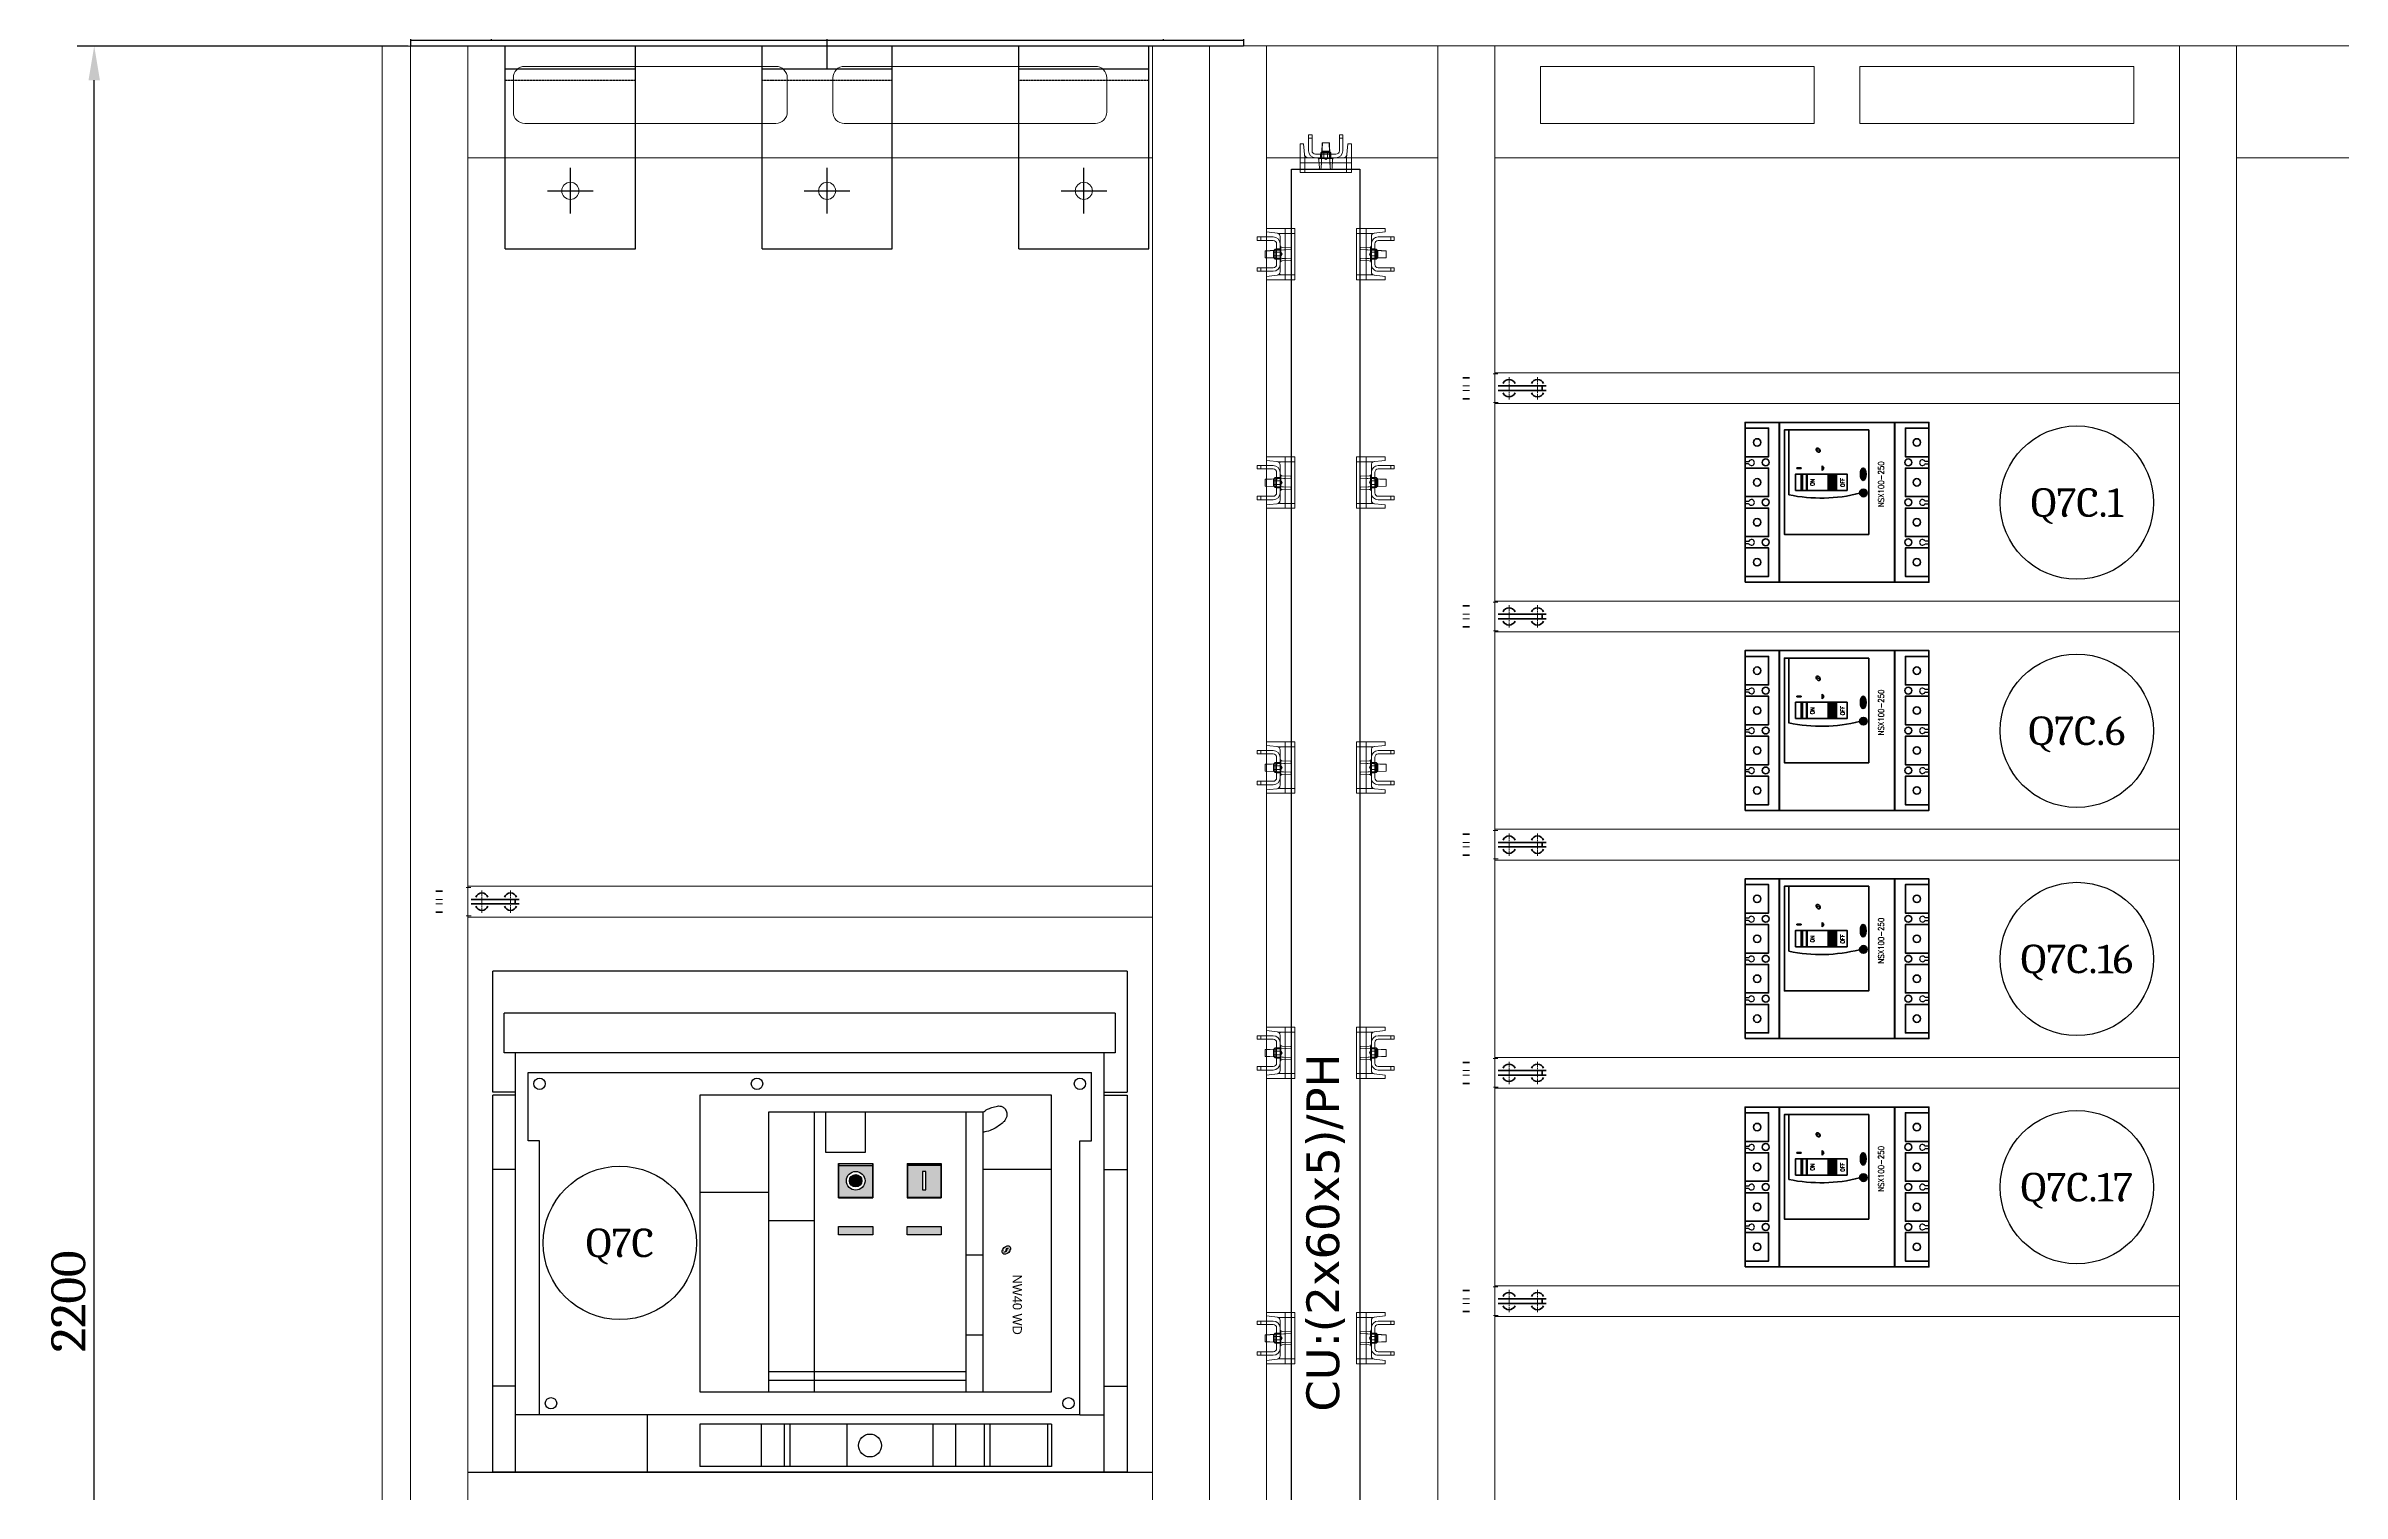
# Model space of a CAD drawing. Header units: millimetres. Extents: x -116965 to 323937, y 291661 to 566926.
# Drawn here: x -37142 to -35130, y 305769 to 307037 of the extents above; entities that cross this region are included whole.
import ezdxf
from ezdxf.enums import TextEntityAlignment as Align

# ---------------------------------------------------------------- set-up
doc = ezdxf.new("R2010")
doc.units = ezdxf.units.MM
doc.header["$PDMODE"] = 35
doc.linetypes.add('CHAIN', pattern=[0.3543, 0.2362, -0.0295, 0.0591, -0.0295])
doc.linetypes.add('HIDDEN', pattern=[0.375, 0.25, -0.125])
doc.layers.get('0').update_dxf_attribs({"lineweight": 18})
for name, color, linetype in [('ALPHA', 255, 'Continuous'), ('BUSDUCT', 6, 'Continuous'), ('C00-00-00', 7, 'Continuous'), ('DETAIL', 7, 'Continuous'), ('DIM', 3, 'Continuous')]:
    doc.layers.add(name, color=color, linetype=linetype)
for name, color, linetype, lineweight in [('Centerline(Schneider)', 7, 'Continuous', 18), ('H', 7, 'Continuous', 100), ('hw_Auxiliary', 2, 'Continuous', 13), ('hw_Text', 7, 'Continuous', 13), ('P', 250, 'Continuous', 100), ('Visible Edges(Schneider)', 7, 'Continuous', 35)]:
    doc.layers.add(name, color=color, linetype=linetype, lineweight=lineweight)
doc.styles.add('HW_Standard', font='complex.shx', dxfattribs={"width": 0.9})
doc.styles.add('hwTech', font='Cambria.ttf')
doc.styles.add('ROMANS', font='')
doc.styles.get("Standard").update_dxf_attribs({"font": 'arial.ttf'})
doc.styles.get('ROMANS').set_extended_font_data('.VnArial')
doc.dimstyles.new('hwTech-1.0', dxfattribs={"dimscale": 12, "dimtxt": 2.5, "dimasz": 2.5, "dimexe": 1.25, "dimexo": 0.625, "dimtad": 1, "dimtxsty": 'hwTech', "dimcen": 2.5, "dimclrd": 3, "dimclre": 3, "dimclrt": 3, "dimadec": 0, "dimazin": 0, "dimtfac": 1, "dimtmove": 0, "dimatfit": 3, "dimfxl": 1, "dimarcsym": 0})

# ---------------------------------------------------------------- blocks, each defined once
blk = doc.blocks.new('*U1608')
for points in [[(0, 2200), (0, 0), (50, 0), (50, 2200)], [(50, 2102), (50, 2200), (200, 2200), (200, 2102)], [(200, 2200), (200, 0), (250, 0), (250, 2200)], [(250, 2102), (250, 2200), (850, 2200), (850, 2102)], [(850, 2200), (850, 0), (900, 0), (900, 2200)], [(1250, 2102), (1250, 2200), (900, 2200), (900, 2102)], [(1300, 2200), (1300, 0), (1250, 0), (1250, 2200)], [(50, 98), (50, 0), (200, 0), (200, 98)], [(250, 98), (250, 0), (850, 0), (850, 98)], [(1250, 98), (1250, 0), (900, 0), (900, 98)]]:
    blk.add_lwpolyline(points, close=True)
at = {"layer": 'hw_Auxiliary'}
for points in [[(290, 2132), (530, 2132), (530, 2182), (290, 2182)], [(810, 2132), (570, 2132), (570, 2182), (810, 2182)], [(290, 68), (530, 68), (530, 18), (290, 18)], [(810, 68), (570, 68), (570, 18), (810, 18)]]:
    blk.add_lwpolyline(points, close=True, dxfattribs=at)
blk = doc.blocks.new('*U149')
for points in [[(0, 2200), (0, 0), (50, 0), (50, 2200)], [(50, 2102), (50, 2200), (650, 2200), (650, 2102)], [(650, 2200), (650, 0), (700, 0), (700, 2200)], [(50, 98), (50, 0), (650, 0), (650, 98)]]:
    blk.add_lwpolyline(points, close=True)
at = {"layer": 'hw_Auxiliary'}
for points in [[(100, 2132), (320, 2132, 0.414214), (330, 2142), (330, 2172, 0.414214), (320, 2182), (100, 2182, 0.414214), (90, 2172), (90, 2142, 0.414214)], [(600, 2132), (380, 2132, -0.414214), (370, 2142), (370, 2172, -0.414214), (380, 2182), (600, 2182, -0.414214), (610, 2172), (610, 2142, -0.414214)], [(100, 68), (320, 68, -0.414214), (330, 58), (330, 28, -0.414214), (320, 18), (100, 18, -0.414214), (90, 28), (90, 58, -0.414214)], [(600, 68), (380, 68, 0.414214), (370, 58), (370, 28, 0.414214), (380, 18), (600, 18, 0.414214), (610, 28), (610, 58, 0.414214)]]:
    blk.add_lwpolyline(points, format="xyb", close=True, dxfattribs=at)
blk = doc.blocks.new('ban le blokset')
for p, q in [((11, 2), (5, 2)), ((5, -2), (11, -2))]:
    blk.add_line(p, q)
at = {"layer": 'Centerline(Schneider)', "linetype": 'CHAIN', "ltscale": 7.55611}
for p, q in [((35.8, 12.5), (31.7, 12.5)), ((36, -12.5), (31.8, -12.5))]:
    blk.add_line(p, q, dxfattribs=at)
at = {"layer": 'Centerline(Schneider)', "linetype": 'CHAIN', "ltscale": 21.168501}
for p, q in [((45.5, 9.8), (45.5, -9.8)), ((70.5, -9.8), (70.5, 9.8))]:
    blk.add_line(p, q, dxfattribs=at)
at = {"layer": 'Visible Edges(Schneider)'}
for p, q in [((11, 9.2), (5, 9.2)), ((36, 2), (78, 2)), ((74.5, -2), (74.5, 2)), ((11, -9.2), (5, -9.2)), ((36, -2), (78, -2))]:
    blk.add_line(p, q, dxfattribs=at)
for centre, start, end in [((45.5, 2), 21.122, 158.878), ((70.5, 2), 21.122, 158.878), ((45.5, -2), 201.122, 338.878), ((70.5, -2), 201.122, 338.878)]:
    blk.add_arc(centre, 5.63, start, end, dxfattribs=at)
blk = doc.blocks.new('*U1771')
h = blk.add_hatch(color=254)
edge = h.paths.add_edge_path()
edge.add_spline(control_points=[(5.56, 1.78), (5.58, 1.82), (5.59, 1.87), (5.62, 1.95), (5.64, 2), (5.65, 2.04)], knot_values=[-0.183546, -0.183546, -0.183546, -0.183546, -0.091771, -0.091771, 0, 0, 0, 0], degree=3, periodic=0)
edge.add_line((5.65, 2.04), (5.27, 2.04))
edge.add_ellipse((6.4, 1.52), major_axis=(1.3, 1.25), ratio=0.66219, start_angle=104.57605, end_angle=114.75831)
edge.add_line((5.1, 1.78), (5.56, 1.78))
edge = h.paths.add_edge_path()
edge.add_spline(control_points=[(5.44, 1.27), (5.46, 1.32), (5.47, 1.36), (5.5, 1.45), (5.52, 1.49), (5.53, 1.53)], knot_values=[-0.183098, -0.183098, -0.183098, -0.183098, -0.091547, -0.091547, 0, 0, 0, 0], degree=3, periodic=0)
edge.add_line((5.53, 1.53), (4.99, 1.53))
edge.add_ellipse((6.4, 1.52), major_axis=(1.3, 1.25), ratio=0.66219, start_angle=124.09616, end_angle=133.95883)
edge.add_line((4.9, 1.27), (5.44, 1.27))
edge = h.paths.add_edge_path()
edge.add_spline(control_points=[(6.75, 1.18), (6.78, 1.32), (6.82, 1.45), (6.89, 1.72), (6.92, 1.85), (6.96, 1.98)], knot_values=[-0.551644, -0.551644, -0.551644, -0.551644, -0.275816, -0.275816, 0, 0, 0, 0], degree=3, periodic=0)
edge.add_spline(control_points=[(6.96, 1.98), (6.96, 1.99), (6.96, 1.99), (6.97, 2.01), (6.97, 2.01), (6.97, 2.01)], knot_values=[-0.018517, -0.018517, -0.018517, -0.018517, -0.010545, -0.010545, 0, 0, 0, 0], degree=3, periodic=0)
edge.add_spline(control_points=[(6.97, 2.01), (6.98, 2.02), (6.98, 2.03), (7, 2.03), (7.01, 2.04), (7.03, 2.04), (7.04, 2.04), (7.05, 2.04)], knot_values=[-0.027221, -0.027221, -0.027221, -0.027221, -0.014514, -0.014514, -0.00734, -0.00734, 0, 0, 0, 0], degree=3, periodic=0)
edge.add_line((7.05, 2.04), (7.44, 2.04))
edge.add_spline(control_points=[(7.44, 2.04), (7.45, 2.1), (7.46, 2.17), (7.49, 2.29), (7.5, 2.36), (7.52, 2.42)], knot_values=[-0.257765, -0.257765, -0.257765, -0.257765, -0.128882, -0.128882, 0, 0, 0, 0], degree=3, periodic=0)
edge.add_line((7.52, 2.42), (6.88, 2.42))
edge.add_spline(control_points=[(6.88, 2.42), (6.76, 2.42), (6.65, 2.4), (6.42, 2.3), (6.33, 2.24), (6.21, 2.11), (6.17, 2.06), (6.13, 1.97), (6.11, 1.94), (6.09, 1.88), (6.09, 1.86), (6.08, 1.83)], knot_values=[-0.86466, -0.86466, -0.86466, -0.86466, -0.632414, -0.632414, -0.431586, -0.431586, -0.283006, -0.283006, -0.174285, -0.174285, 0, 0, 0, 0], degree=3, periodic=0)
edge.add_spline(control_points=[(6.08, 1.83), (6.05, 1.71), (6.02, 1.59), (5.97, 1.36), (5.94, 1.24), (5.91, 1.13)], knot_values=[-0.479158, -0.479158, -0.479158, -0.479158, -0.239583, -0.239583, 0, 0, 0, 0], degree=3, periodic=0)
edge.add_spline(control_points=[(5.91, 1.13), (5.91, 1.12), (5.91, 1.11), (5.9, 1.09), (5.89, 1.08), (5.89, 1.08)], knot_values=[-0.028568, -0.028568, -0.028568, -0.028568, -0.012798, -0.012798, 0, 0, 0, 0], degree=3, periodic=0)
edge.add_spline(control_points=[(5.89, 1.08), (5.88, 1.07), (5.87, 1.05), (5.83, 1.04), (5.83, 1.04), (5.8, 1.03), (5.79, 1.03), (5.79, 1.03)], knot_values=[-0.058564, -0.058564, -0.058564, -0.058564, -0.027343, -0.027343, -0.015539, -0.015539, 0, 0, 0, 0], degree=3, periodic=0)
edge.add_line((5.79, 1.03), (5.39, 1.03))
edge.add_spline(control_points=[(5.39, 1.03), (5.37, 0.96), (5.35, 0.89), (5.31, 0.76), (5.3, 0.69), (5.28, 0.62)], knot_values=[-0.283689, -0.283689, -0.283689, -0.283689, -0.141847, -0.141847, 0, 0, 0, 0], degree=3, periodic=0)
edge.add_line((5.28, 0.62), (5.9, 0.62))
edge.add_spline(control_points=[(5.9, 0.62), (6.07, 0.62), (6.2, 0.65), (6.42, 0.75), (6.52, 0.82), (6.63, 0.94), (6.67, 0.98), (6.73, 1.09), (6.74, 1.14), (6.75, 1.18)], knot_values=[-1.143628, -1.143628, -1.143628, -1.143628, -0.811486, -0.811486, -0.496541, -0.496541, -0.30491, -0.30491, 0, 0, 0, 0], degree=3, periodic=0)
edge = h.paths.add_edge_path()
edge.add_ellipse((6.4, 1.52), major_axis=(1.3, 1.25), ratio=0.66219, start_angle=306, end_angle=315.86966)
edge.add_line((7.91, 1.81), (7.26, 1.81))
edge.add_spline(control_points=[(7.26, 1.81), (7.25, 1.77), (7.24, 1.72), (7.22, 1.64), (7.2, 1.59), (7.19, 1.55)], knot_values=[-0.178881, -0.178881, -0.178881, -0.178881, -0.089455, -0.089455, 0, 0, 0, 0], degree=3, periodic=0)
edge.add_line((7.19, 1.55), (7.83, 1.55))
edge = h.paths.add_edge_path()
edge.add_spline(control_points=[(7.13, 1.3), (7.12, 1.26), (7.11, 1.22), (7.08, 1.13), (7.07, 1.09), (7.06, 1.04)], knot_values=[-0.179952, -0.179952, -0.179952, -0.179952, -0.089977, -0.089977, 0, 0, 0, 0], degree=3, periodic=0)
edge.add_line((7.06, 1.04), (7.56, 1.04))
edge.add_ellipse((6.4, 1.52), major_axis=(1.3, 1.25), ratio=0.66219, start_angle=286.57974, end_angle=296.65326)
edge.add_line((7.72, 1.3), (7.13, 1.3))
at = {"color": 102}
blk.add_ellipse((6.4, 1.52), major_axis=(1.3, 1.25), ratio=0.66219, dxfattribs=at)
blk = doc.blocks.new('*U1452')
h = blk.add_hatch(color=1)
h.dxf.hatch_style = 1
h.paths.add_polyline_path([(217.7, 104.6, 0.414214), (217.3, 104.9), (188.7, 104.9, 0.414214), (188.3, 104.6), (188.3, 75.9, 0.414214), (188.7, 75.6), (217.3, 75.6, 0.414214), (217.7, 75.9)])
h.paths.add_polyline_path([(211.2, 90.2, -1), (194.8, 90.2, -1)], flags=16)
h.paths.add_polyline_path([(208.5, 90.2, -1), (197.5, 90.2, -1)], flags=0)
h.paths.add_polyline_path([(197.5, 90.2, 1), (208.5, 90.2, 1)], flags=0)
h = blk.add_hatch(color=5)
h.dxf.hatch_style = 1
h.paths.add_polyline_path([(277.7, 104.6, 0.414214), (277.3, 104.9), (248.7, 104.9, 0.414214), (248.3, 104.6), (248.3, 75.9, 0.414214), (248.7, 75.6), (277.3, 75.6, 0.414214), (277.7, 75.9)])
h.paths.add_polyline_path([(261.6, 98.4), (264.4, 98.4), (264.4, 82.1), (261.6, 82.1)], flags=16)
h = blk.add_hatch(color=1)
h.dxf.hatch_style = 1
h.paths.add_polyline_path([(208.5, 90.2, 1), (197.5, 90.2, 1)])
for color, points in [(3, [(188, 50.2), (218, 50.2), (218, 42.8), (188, 42.8)]), (2, [(248, 50.2), (278, 50.2), (278, 42.8), (248, 42.8)])]:
    blk.add_hatch(color=color).paths.add_polyline_path(points)
at = {"color": 0}
for p, q in [((188, 75.2), (188, 105.2)), ((188, 105.2), (218, 105.2)), ((188.3, 75.9), (188.3, 104.6)), ((217.3, 104.9), (188.7, 104.9)), ((248, 105.2), (278, 105.2)), ((248.7, 104.9), (277.3, 104.9))]:
    blk.add_line(p, q, dxfattribs=at)
at = {"color": 7}
for p, q in [((217.7, 104.6), (217.7, 75.9)), ((218, 105.2), (218, 75.2)), ((248, 105.2), (248, 75.2)), ((248.3, 104.6), (248.3, 75.9)), ((218, 75.2), (188, 75.2)), ((217.3, 75.6), (188.7, 75.6)), ((278, 75.2), (248, 75.2)), ((277.3, 75.6), (248.7, 75.6))]:
    blk.add_line(p, q, dxfattribs=at)
blk.add_lwpolyline([(261.6, 82.1), (264.4, 82.1), (264.4, 98.4), (261.6, 98.4)], close=True, dxfattribs=at)
at = {"color": 0}
for points in [[(188, 50.2), (218, 50.2), (218, 42.8), (188, 42.8)], [(248, 50.2), (278, 50.2), (278, 42.8), (248, 42.8)]]:
    blk.add_lwpolyline(points, close=True, dxfattribs=at)
at = {"color": 7}
blk.add_circle((203, 90.2), 8.18, dxfattribs=at)
at = {"color": 1}
blk.add_circle((203, 90.2), 5.45, dxfattribs=at)
at = {"color": 0}
for centre, start, end in [((188.7, 104.6), 90, 180), ((217.3, 104.6), 0, 90), ((248.7, 104.6), 90, 180), ((188.7, 75.9), 180, 270)]:
    blk.add_arc(centre, 0.341, start, end, dxfattribs=at)
at = {"color": 7}
for centre, start, end in [((217.3, 75.9), 270, 0), ((248.7, 75.9), 180, 270)]:
    blk.add_arc(centre, 0.341, start, end, dxfattribs=at)
at = {"layer": 'ALPHA', "color": 253}
for p, q in [((441, 273.8), (-115, 273.8)), ((-115, 167.8), (-115, 273.8)), ((441, 273.8), (441, 167.8)), ((-95, -165.2), (-95, 202.2)), ((420.5, 202.2), (420.5, -165.2)), ((-84, 185.2), (409.5, 185.2)), ((-84, 125.2), (-84, 185.2)), ((409.5, 125.2), (409.5, 185.2)), ((-95, 167.8), (-115, 167.8)), ((-115, -165.2), (-115, 165.2)), ((-95, 165.2), (-115, 165.2)), ((420.5, 167.8), (441, 167.8)), ((420.5, 165.2), (441, 165.2)), ((441, 165.2), (441, -165.2)), ((-79, 125.2), (-84, 125.2)), ((-74, 125.2), (-79, 125.2)), ((-74, -114.8), (-74, 125.2)), ((399.5, -114.8), (399.5, 125.2)), ((399.5, 125.2), (404.5, 125.2)), ((404.5, 125.2), (409.5, 125.2)), ((-74, -114.8), (-95, -114.8)), ((20.5, -165.2), (20.5, -114.8)), ((399.5, -114.8), (420.5, -114.8)), ((441, -165.2), (-115, -165.2))]:
    blk.add_line(p, q, dxfattribs=at)
at = {"layer": 'ALPHA', "color": 254}
for p, q in [((430.5, 237.2), (-105, 237.2)), ((-105, 202.2), (-105, 237.2)), ((430.5, 237.2), (430.5, 202.2)), ((430.5, 202.2), (-105, 202.2)), ((218, 105.2), (218, 75.2)), ((248, 105.2), (248, 75.2)), ((-95, 100.2), (-115, 100.2)), ((420.5, 100.2), (441, 100.2)), ((188, 75.2), (218, 75.2)), ((248, 75.2), (278, 75.2)), ((-95, -89.8), (-115, -89.8)), ((420.5, -89.8), (441, -89.8))]:
    blk.add_line(p, q, dxfattribs=at)
at = {"layer": 'ALPHA', "color": 4}
for p, q in [((126.5, 150.2), (126.5, -94.8)), ((314.5, 150.2), (126.5, 150.2)), ((166.5, 150.2), (166.5, -94.8)), ((299.5, 150.2), (299.5, -94.8)), ((314.5, 150.2), (314.5, -94.8)), ((374.5, 100.2), (314.5, 100.2)), ((66.5, 80.2), (126.5, 80.2)), ((166.5, 55.2), (126.5, 55.2)), ((299.5, 25.2), (314.5, 25.2)), ((299.5, -44.8), (314.5, -44.8)), ((299.5, -77.2), (126.5, -77.2)), ((299.5, -84.8), (126.5, -84.8)), ((374.5, -123.2), (66.5, -123.2)), ((66.5, -123.2), (66.5, -160.2)), ((120.5, -160.2), (120.5, -123.2)), ((140.5, -160.2), (140.5, -123.2)), ((145.5, -160.2), (145.5, -123.2)), ((195.5, -160.2), (195.5, -123.2)), ((270.5, -123.2), (270.5, -160.2)), ((290.5, -123.2), (290.5, -160.2)), ((315.5, -123.2), (315.5, -160.2)), ((320.5, -123.2), (320.5, -160.2)), ((371, -123.2), (371, -160.2)), ((374.5, -123.2), (374.5, -160.2)), ((374.5, -160.2), (66.5, -160.2))]:
    blk.add_line(p, q, dxfattribs=at)
at = {"layer": 'ALPHA', "color": 0}
for p, q in [((188, 105.2), (188, 75.2)), ((188, 105.2), (218, 105.2)), ((248, 105.2), (278, 105.2)), ((278, 105.2), (278, 75.2))]:
    blk.add_line(p, q, dxfattribs=at)
at = {"layer": 'ALPHA', "color": 4}
for points in [[(66.5, 165.2), (66.5, -94.8), (374.5, -94.8), (374.5, 165.2)], [(176.5, 115.2), (211.5, 115.2), (211.5, 150.2), (176.5, 150.2)]]:
    blk.add_lwpolyline(points, close=True, dxfattribs=at)
blk.add_lwpolyline([(314.5, 150.2, -0.038619), (318.5, 152.8, -0.045493), (322.3, 154.3, -0.024228), (327.2, 155.6, -0.058648), (329.2, 155.7, -0.123358), (331.5, 155.1, -0.092807), (333.9, 153.1, -0.116657), (335.4, 149.8, -0.128186), (335.3, 146.5, -0.049971), (334.3, 144.1, -0.055894), (333, 142.2, -0.051937), (331, 140.3, -0.020219), (325.1, 136.3, -0.056224), (320.8, 134.3, -0.040931), (314.5, 132.6)], format="xyb", dxfattribs=at)
at = {"layer": 'ALPHA', "color": 7}
for points in [[(218, 75.2), (188, 75.2), (188, 103.6), (218, 103.6)], [(248, 75.2), (278, 75.2), (278, 103.6), (248, 103.6)]]:
    blk.add_lwpolyline(points, close=True, dxfattribs=at)
at = {"layer": 'ALPHA', "color": 253}
blk.add_lwpolyline([(399.5, -114.8), (-74, -114.8)], dxfattribs=at)
at = {"layer": 'ALPHA', "color": 254}
for centre in [(-74, 175.2), (116.5, 175.2), (399.5, 175.2), (-64, -104.8), (389.5, -104.8)]:
    blk.add_circle(centre, 5, dxfattribs=at)
at = {"layer": 'ALPHA', "color": 4}
blk.add_circle((215.5, -141.8), 10, dxfattribs=at)
at = {"color": 7, "xscale": 2.430000000000291, "yscale": 2.430000000000291, "zscale": 2.430000000000291}
blk.add_blockref('*U1771', (319.5, 25.8), dxfattribs=at)
at = {"layer": 'ALPHA', "color": 254, "style": 'ROMANS', "flags": 8}
blk.add_attdef('TYPE2', (340.6, 8), '', height=8, rotation=270, dxfattribs=at)
blk = doc.blocks.new('*U1615')
blk.add_hatch(color=9).paths.add_polyline_path([(80.5, 7.9), (94.8, 7.9), (94.8, 0.5), (80.5, 0.5)])
h = blk.add_hatch(color=1)
edge = h.paths.add_edge_path()
edge.add_arc((78.2, -23), 3.31, 0, 360)
h = blk.add_hatch(color=7)
edge = h.paths.add_edge_path()
edge.add_ellipse((94.6, -22.9), major_axis=(-5.42, 0), ratio=0.460829, start_angle=0, end_angle=360)
for p, q in [((139.9, 50.9), (0, 50.9)), ((139.9, 50.4), (0, 50.4)), ((133.5, 42.4), (76.6, 42.4)), ((80.5, 36.4), (80.5, -8.8)), ((80.5, 36.4), (94.8, 36.4)), ((94.8, 31.5), (80.5, 31.5)), ((94.8, 30.3), (80.5, 30.3)), ((94.8, 26.7), (80.5, 26.7)), ((80.5, 26.2), (94.8, 26.2)), ((94.8, 36.4), (94.8, -8.8)), ((99.6, 35.3), (99.6, 31.5)), ((99.6, 35.3), (100.2, 35.3)), ((99.6, 31.5), (100.2, 31.5)), ((100.2, 35.3), (100.2, 31.5)), ((97.9, 13.2), (101.9, 13.2)), ((97.9, 13.2), (99.9, 11.7)), ((101.9, 13.2), (99.9, 11.7)), ((80.5, -8.8), (94.8, -8.8)), ((139.9, -50.2), (0, -50.2)), ((139.9, -50.7), (0, -50.7))]:
    blk.add_line(p, q)
at = {"color": 0}
blk.add_lwpolyline([(0, 80.6), (0, -80.4), (140, -80.4), (140, 80.6)], close=True, dxfattribs=at)
at = {"color": 1}
for points in [[(5, 80.6), (5, 60.1), (30, 60.1), (30, 80.6)], [(40, 80.6), (40, 60.1), (65, 60.1), (65, 80.6)], [(75, 80.6), (75, 60.1), (100, 60.1), (100, 80.6)], [(110, 80.6), (110, 60.1), (135, 60.1), (135, 80.6)], [(5, -80.4), (5, -59.9), (30, -59.9), (30, -80.4)], [(40, -80.4), (40, -59.9), (65, -59.9), (65, -80.4)], [(75, -80.4), (75, -59.9), (100, -59.9), (100, -80.4)], [(110, -80.4), (110, -59.9), (135, -59.9), (135, -80.4)]]:
    blk.add_lwpolyline(points, dxfattribs=at)
for points in [[(133.5, -27.8), (41.8, -27.8), (41.8, 46.1), (133.5, 46.1)], [(80.5, 36.4), (94.8, 36.4), (94.8, -8.8), (80.5, -8.8)], [(80.5, 7.9), (94.8, 7.9), (94.8, 0.5), (80.5, 0.5)]]:
    blk.add_lwpolyline(points, close=True)
for centre in [(17.5, 70.1), (52.5, 70.1), (87.5, 70.1), (122.5, 70.1), (17.5, -69.9), (52.5, -69.9), (87.5, -69.9), (122.5, -69.9)]:
    blk.add_circle(centre, 3.25, dxfattribs=at)
at = {"color": 3}
for centre in [(35, 62.6), (70, 62.6), (105, 62.6), (35, -62.4), (70, -62.4), (105, -62.4)]:
    blk.add_circle(centre, 3, dxfattribs=at)
blk.add_circle((78.2, -23), 3.31)
blk.add_arc((211.2, 14.2), 137.5, 168.1891, 194.2608)
blk.add_ellipse((94.6, -22.9), major_axis=(-5.42, 0), ratio=0.460829)
at = {"layer": 'P', "color": 0, "linetype": 'Continuous', "lineweight": -3}
for p, q in [((33.7, 77.5), (33.7, 80.6)), ((36, 80.6), (36, 77.5)), ((68.7, 77.5), (68.7, 80.6)), ((71, 80.6), (71, 77.5)), ((103.6, 77.5), (103.6, 80.6)), ((103.6, 77.5), (103.6, 80.6)), ((105.9, 80.6), (105.9, 77.5)), ((33.7, 77.5), (33.7, 77.2)), ((36, 77.5), (36, 77.2)), ((68.7, 77.5), (68.7, 77.2)), ((71, 77.5), (71, 77.2)), ((103.6, 77.5), (103.6, 77.2)), ((105.9, 77.5), (105.9, 77.2)), ((33.7, -77.3), (33.7, -80.4)), ((36, -80.4), (36, -77.3)), ((68.7, -77.3), (68.7, -77)), ((68.7, -77.3), (68.7, -80.4)), ((71, -77.3), (71, -77)), ((71, -80.4), (71, -77.3)), ((103.6, -77.3), (103.6, -77)), ((103.6, -77.3), (103.6, -80.4)), ((103.6, -77.3), (103.6, -80.4)), ((105.9, -77.3), (105.9, -77)), ((105.9, -80.4), (105.9, -77.3))]:
    blk.add_line(p, q, dxfattribs=at)
for centre, start, end in [((34.9, 75), 117.7191, 62.2809), ((69.9, 75), 117.7191, 62.2809), ((104.7, 75), 117.7191, 62.2809), ((34.9, -74.8), 297.7191, 242.2809), ((69.9, -74.8), 297.7191, 242.2809), ((104.7, -74.8), 297.7191, 242.2809)]:
    blk.add_arc(centre, 2.5, start, end, dxfattribs=at)
at = {"xscale": 1.215000000000003, "yscale": 1.215000000000003, "zscale": 1.215000000000003}
blk.add_blockref('*U1771', (107.9, 14.7), dxfattribs=at)
at = {"layer": 'hw_Text', "color": 3, "style": 'HW_Standard', "width": 0.9}
blk.add_text('ON', height=3.6, dxfattribs=at).set_placement((87.4, 21.6), align=Align.MIDDLE_CENTER)
at = {"layer": 'hw_Text', "color": 1, "style": 'HW_Standard', "width": 0.9}
blk.add_text('OFF', height=3.6, dxfattribs=at).set_placement((87.4, -4.8), align=Align.MIDDLE_CENTER)
at = {"layer": 'hw_Text', "color": 0, "style": 'HW_Standard', "width": 0.9, "flags": 8}
blk.add_attdef('TYPE1', text='', height=5, dxfattribs=at).set_placement((85.9, -38.6), align=Align.MIDDLE_CENTER)
blk = doc.blocks.new('bw4000-3')
for centre in [(97978.5, 361613.9), (98203.5, 361613.9), (98428.5, 361613.9)]:
    blk.add_circle(centre, 7.5)
at = {"layer": 'BUSDUCT'}
for p, q in [((97904, 361750.9), (97904, 361994.9)), ((97924, 361750.9), (97924, 361994.9)), ((98483, 361750.9), (98483, 361994.9)), ((98503, 361750.9), (98503, 361994.9)), ((97904, 361750.9), (97924, 361750.9)), ((98483, 361750.9), (98503, 361750.9))]:
    blk.add_line(p, q, dxfattribs=at)
at = {"layer": 'BUSDUCT', "color": 7}
for p, q in [((97924, 361823.4), (98483, 361823.4)), ((97924, 361815.9), (98483, 361815.9))]:
    blk.add_line(p, q, dxfattribs=at)
at = {"layer": 'DETAIL'}
for p, q in [((97838.5, 361750.9), (97838.5, 361740.9)), ((97838.5, 361750.9), (97909, 361750.9)), ((97838.5, 361745.9), (98568.5, 361745.9)), ((97838.5, 361740.9), (98568.5, 361740.9)), ((97909, 361750.9), (97909, 361745.9)), ((97921.5, 361562.9), (97921.5, 361740.9)), ((98035.5, 361562.9), (98035.5, 361740.9)), ((98146.5, 361562.9), (98146.5, 361740.9)), ((98260.5, 361562.9), (98260.5, 361740.9)), ((98371.5, 361562.9), (98371.5, 361740.9)), ((98485.5, 361562.9), (98485.5, 361740.9)), ((98498, 361750.9), (98498, 361745.9)), ((98498, 361750.9), (98568.5, 361750.9)), ((98568.5, 361750.9), (98568.5, 361740.9)), ((97921.5, 361720.9), (98035.5, 361720.9)), ((98146.5, 361720.9), (98260.5, 361720.9)), ((98371.5, 361720.9), (98485.5, 361720.9)), ((97921.5, 361562.9), (98035.5, 361562.9)), ((98146.5, 361562.9), (98260.5, 361562.9)), ((98371.5, 361562.9), (98485.5, 361562.9))]:
    blk.add_line(p, q, dxfattribs=at)
at = {"layer": 'DETAIL', "color": 7, "linetype": 'HIDDEN'}
for p, q in [((97921.5, 361710.9), (98035.5, 361710.9)), ((98146.5, 361710.9), (98260.5, 361710.9)), ((98371.5, 361710.9), (98485.5, 361710.9))]:
    blk.add_line(p, q, dxfattribs=at)
at = {"layer": 'DETAIL', "color": 7}
for points in [[(97924, 361769.1), (97929, 361766.2), (97937.4, 361771), (97937.4, 361780.7), (97929, 361785.5), (97924, 361782.7)], [(98483, 361782.7), (98478, 361785.5), (98469.7, 361780.7)], [(98469.7, 361780.7), (98469.7, 361771), (98478, 361766.2), (98483, 361769.1)]]:
    blk.add_lwpolyline(points, dxfattribs=at)
for points in [[(98082.7, 361780.7), (98082.7, 361771), (98091, 361766.2), (98099.4, 361771), (98099.4, 361780.7), (98091, 361785.5)], [(98324.4, 361780.7), (98324.4, 361771), (98316, 361766.2), (98307.7, 361771), (98307.7, 361780.7), (98316, 361785.5)]]:
    blk.add_lwpolyline(points, close=True, dxfattribs=at)
for centre, radius in [((97929, 361775.9), 2.5), ((98091, 361775.9), 10), ((98091, 361775.9), 2.5), ((98316, 361775.9), 10), ((98316, 361775.9), 2.5), ((98478, 361775.9), 2.5)]:
    blk.add_circle(centre, radius, dxfattribs=at)
for centre, start, end in [((97929, 361775.9), 240, 120), ((98478, 361775.9), 60, 300)]:
    blk.add_arc(centre, 10, start, end, dxfattribs=at)
at = {"layer": 'DIM'}
for p, q in [((98203.5, 361720.9), (98203.5, 362014.9)), ((97884, 361994.9), (98523, 361994.9)), ((97978.5, 361593.9), (97978.5, 361633.9)), ((98203.5, 361593.9), (98203.5, 361633.9)), ((98428.5, 361593.9), (98428.5, 361633.9)), ((97958.5, 361613.9), (97998.5, 361613.9)), ((98183.5, 361613.9), (98223.5, 361613.9)), ((98408.5, 361613.9), (98448.5, 361613.9))]:
    blk.add_line(p, q, dxfattribs=at)
blk = doc.blocks.new('*U1911')
at = {"color": 1, "lineweight": -3, "ltscale": 5}
blk.add_lwpolyline([(62335.1, 341247.3), (62335.1, 341307.3), (64199.1, 341307.3), (64199.1, 341247.3)], close=True, dxfattribs=at)
for centre in [(64186.6, 341294.8), (64186.6, 341259.8)]:
    blk.add_circle(centre, 6, dxfattribs=at)
blk = doc.blocks.new('555')
at = {"lineweight": 5}
for p, q in [((-22.5, 25), (-19.5, 25)), ((-22.5, 0), (-22.5, 25)), ((-19.5, 25), (-18.2, 13)), ((-12, 33), (-15, 33)), ((-15, 33), (-15, 30)), ((-15, 30), (-12, 30)), ((-15, 19), (-15, 30)), ((-12, 30), (-12, 33)), ((-12, 30), (-12, 19)), ((-2.7, 26), (-4, 3.7)), ((-3, 26), (-3.4, 17.7)), ((-3, 26), (3, 26)), ((3, 26), (3.2, 26)), ((3.4, 17.7), (3, 26)), ((4, 3.7), (3.2, 26)), ((15, 33), (12, 33)), ((12, 33), (12, 30)), ((12, 30), (15, 30)), ((12, 19), (12, 30)), ((15, 30), (15, 33)), ((15, 30), (15, 19)), ((18.2, 13), (19.5, 25)), ((19.5, 25), (22.5, 25)), ((22.5, 25), (22.5, 0)), ((22.5, 8.5), (-22.5, 8.5)), ((-22.5, 3), (-4.9, 3)), ((-18.2, 0), (-22.5, 0)), ((-18.2, 13), (-18.2, 13)), ((-18.2, 13), (-18.2, 0)), ((-17.7, 13), (-18.2, 13)), ((-18.2, 0), (-17.7, 0)), ((-17.7, 0), (17.7, 0)), ((-9, 13), (-15.5, 13)), ((-9, 16), (9, 16)), ((9, 13), (-9, 13)), ((-6, 13), (-6, 12.2)), ((0, 12.2), (-6, 12.2)), ((-5.6, 3.7), (-5.9, 11.1)), ((-4.7, 3), (-4.9, 3)), ((-4.7, 3), (4.7, 3)), ((-4.5, 13), (-4.5, 16)), ((-2.9, 18.7), (-4.4, 17.2)), ((-4.4, 13), (-4.4, 17.2)), ((0, 17.2), (-4.4, 17.2)), ((-4.1, 13), (-4.1, 16)), ((-3.4, 16.2), (-4, 3.7)), ((-3.4, 17.7), (-3.4, 16.2)), ((3.4, 17.7), (-3.4, 17.7)), ((3.4, 16.2), (-3.4, 16.2)), ((-2.9, 18.7), (0, 18.7)), ((-1.6, 18.7), (-1.6, 13)), ((0, 11.3), (-1.6, 12.2)), ((0, 18.7), (2.9, 18.7)), ((4.4, 17.2), (0, 17.2)), ((0, 11.3), (1.6, 12.2)), ((6, 12.2), (0, 12.2)), ((1.6, 18.7), (1.6, 13)), ((2.9, 18.7), (4.4, 17.2)), ((3.5, 17.7), (3.4, 17.7)), ((3.4, 16.2), (3.4, 17.7)), ((3.4, 16.2), (3.5, 16.2)), ((4, 3.7), (3.4, 16.2)), ((4.1, 13), (4.1, 16)), ((4.4, 13), (4.4, 17.2)), ((4.5, 13), (4.5, 16)), ((4.9, 3), (4.7, 3)), ((4.9, 3), (22.5, 3)), ((5.9, 11.1), (5.6, 3.7)), ((6, 13), (6, 12.2)), ((15.5, 13), (9, 13)), ((18.2, 13), (17.7, 13)), ((17.7, 0), (18.2, 0)), ((18.2, 0), (18.2, 13)), ((18.2, 13), (18.2, 13)), ((22.5, 0), (18.2, 0))]:
    blk.add_line(p, q, dxfattribs=at)
for centre, radius, start, end in [((-15.5, 16), 3, 186, 270), ((-9, 19), 6, 180, 270), ((-9, 19), 3, 180, 270), ((-7.9, 11), 2, 2, 90), ((-4.9, 3.7), 0.75, 182, 270), ((-4.7, 3.7), 0.75, 270, 356.7829), ((-4.7, 3.7), 0.75, 270, 357.5104), ((4.7, 3.7), 0.75, 182.0138, 270), ((4.7, 3.7), 0.75, 182.4896, 270), ((4.9, 3.7), 0.75, 270, 358), ((7.9, 11), 2, 90, 178), ((9, 19), 3, 270, 0), ((9, 19), 6, 270, 0), ((15.5, 16), 3, 270, 354)]:
    blk.add_arc(centre, radius, start, end, dxfattribs=at)
blk = doc.blocks.new('QQQ')
at = {"color": 1, "lineweight": -3, "ltscale": 5}
blk.add_circle((59732.6, 361340.9), 67.2, dxfattribs=at)
at = {"color": 6, "lineweight": -3, "ltscale": 5, "style": 'hwTech'}
blk.add_attdef('Q5A.1', text='', height=25, dxfattribs=at).set_placement((59732.6, 361340.9), align=Align.MIDDLE_CENTER)
blk = doc.blocks.new('*D1916')
at = {"color": 3, "lineweight": -2, "transparency": 16777216}
for p, q in [((-36824.6, 307037.2), (-37114.6, 307037.2)), ((-37099.6, 304867.2), (-37099.6, 307007.2)), ((-36824.6, 304837.2), (-37114.6, 304837.2))]:
    blk.add_line(p, q, dxfattribs=at)
at = {"color": 3, "lineweight": -3, "transparency": 16777216}
for points in [[(-37104.6, 307007.2), (-37094.6, 307007.2), (-37099.6, 307037.2)], [(-37104.6, 304867.2), (-37094.6, 304867.2), (-37099.6, 304837.2)]]:
    blk.add_solid(points, dxfattribs=at)
at = {"layer": 'Defpoints', "color": 0, "lineweight": -3, "transparency": 16777216}
for p in [(-37099.6, 307037.2), (-36817.1, 307037.2), (-36817.1, 304837.2)]:
    blk.add_point(p, dxfattribs=at)
at = {"color": 3, "transparency": 16777216, "insert": (-37122.2, 305937.2), "char_height": 30, "attachment_point": 5, "rotation": 90, "style": 'hwTech'}
blk.add_mtext('2200', dxfattribs=at)

msp = doc.modelspace()

# ---------------------------------------------------------------- linework, layer by layer
for p, q in [((-35872.31856, 306750.841905), (-35272.31856, 306750.841905)), ((-35872.31856, 306723.841905), (-35272.31856, 306723.841905)), ((-35872.31856, 306550.841905), (-35272.31856, 306550.841905)), ((-35872.31856, 306523.841905), (-35272.31856, 306523.841905)), ((-35872.31856, 306350.841905), (-35272.31856, 306350.841905)), ((-35872.31856, 306323.841905), (-35272.31856, 306323.841905)), ((-36772.31856, 306300.841905), (-36172.31856, 306300.841905)), ((-36772.31856, 306273.841905), (-36172.31856, 306273.841905)), ((-35872.31856, 306150.841905), (-35272.31856, 306150.841905)), ((-35872.31856, 306123.841905), (-35272.31856, 306123.841905)), ((-35872.31856, 305950.841905), (-35272.31856, 305950.841905)), ((-35872.31856, 305923.841905), (-35272.31856, 305923.841905))]:
    msp.add_line(p, q)
at = {"lineweight": -3, "ltscale": 5}
msp.add_line((-36772.31856, 305787.354008), (-36172.31856, 305787.354008), dxfattribs=at)
msp.add_lwpolyline([(-36847.31856, 304837.071167), (-36822.31856, 304837.071167), (-36822.31856, 307037.071167), (-36847.31856, 307037.071167)], close=True)

# ---------------------------------------------------------------- block references
at = {"lineweight": -3}
msp.add_blockref('bw4000-3', (-134660.867403, -54703.560453), dxfattribs=at)
for name, p in [('*U149', (-36822.31856, 304837.354008)), ('*U1608', (-36122.31856, 304837.354008)), ('555', (-36020.435529, 306926.354528)), ('ban le blokset', (-35905.31856, 306737.354008)), ('ban le blokset', (-35905.31856, 306537.354008)), ('ban le blokset', (-35905.31856, 306337.354008)), ('ban le blokset', (-36805.31856, 306287.354008)), ('ban le blokset', (-35905.31856, 306137.354008)), ('ban le blokset', (-35905.31856, 305937.354008))]:
    msp.add_blockref(name, p)
at = {"lineweight": -3, "rotation": 270}
msp.add_blockref('*U1911', (-377297.758954, 369264.495393), dxfattribs=at)
at = {"xscale": -1, "rotation": 90}
for p in [(-36047.435649, 306854.854408), (-36047.435649, 306654.609974), (-36047.435649, 306404.854408), (-36047.435649, 306154.854408), (-36047.435649, 305904.854408)]:
    msp.add_blockref('555', p, dxfattribs=at)
at = {"rotation": 270}
for p in [(-35993.435409, 306854.854408), (-35993.435409, 306654.609974), (-35993.435409, 306404.854408), (-35993.435409, 306154.854408), (-35993.435409, 305904.854408)]:
    msp.add_blockref('555', p, dxfattribs=at)
at = {"lineweight": -3}
for p, values in [((-95094.85319, -54703.79671), {'Q5A.1': 'Q7C.1'}), ((-95094.85319, -54903.768795), {'Q5A.1': 'Q7C.6'}), ((-95094.85319, -55103.740878), {'Q5A.1': 'Q7C.16'}), ((-95094.85319, -55303.71296), {'Q5A.1': 'Q7C.17'}), ((-96371.625032, -55352.561727), {'Q5A.1': 'Q7C'})]:
    msp.add_blockref('QQQ', p, dxfattribs=at).add_auto_attribs(values)
at = {"layer": 'ALPHA', "color": 254}
ref = msp.add_blockref('*U1452', (-36635.31856, 305952.604008), dxfattribs=at)
ref.add_attrib('TYPE2', 'NW40 WD', (-36294.700538, 305960.580171), dxfattribs={"color": 254, "height": 8, "rotation": 270, "style": 'ROMANS'})
at = {"layer": 'H', "color": 7}
ref = msp.add_blockref('*U1615', (-35572.31856, 306567.341905), dxfattribs=dict(at, rotation=90))
ref.add_attrib('TYPE1', 'NSX100-250', dxfattribs={"layer": 'hw_Text', "color": 0, "height": 5, "rotation": 90, "style": 'HW_Standard', "width": 0.9}).set_placement((-35533.747606, 306653.196301), align=Align.MIDDLE_CENTER)
ref = msp.add_blockref('*U1615', (-35572.31856, 306367.341905), dxfattribs=dict(at, rotation=90))
ref.add_attrib('TYPE1', 'NSX100-250', dxfattribs={"layer": 'hw_Text', "color": 0, "height": 5, "rotation": 90, "style": 'HW_Standard', "width": 0.9}).set_placement((-35533.747606, 306453.196301), align=Align.MIDDLE_CENTER)
ref = msp.add_blockref('*U1615', (-35572.31856, 306167.341905), dxfattribs=dict(at, rotation=90))
ref.add_attrib('TYPE1', 'NSX100-250', dxfattribs={"layer": 'hw_Text', "color": 0, "height": 5, "rotation": 90, "style": 'HW_Standard', "width": 0.9}).set_placement((-35533.747606, 306253.196301), align=Align.MIDDLE_CENTER)
ref = msp.add_blockref('*U1615', (-35572.31856, 305967.341905), dxfattribs=dict(at, rotation=90))
ref.add_attrib('TYPE1', 'NSX100-250', dxfattribs={"layer": 'hw_Text', "color": 0, "height": 5, "rotation": 90, "style": 'HW_Standard', "width": 0.9}).set_placement((-35533.747606, 306053.196301), align=Align.MIDDLE_CENTER)

# ---------------------------------------------------------------- texts
at = {"layer": 'C00-00-00', "color": 2, "insert": (-36020.435529, 305997.353608), "char_height": 28.70966008, "attachment_point": 5, "rotation": 90}
msp.add_mtext('{\\fVerdana|b0|i0|c0|p34;CU:(2x60x5)/PH}', dxfattribs=at)

# ---------------------------------------------------------------- dimensions: what is measured, and where the dimension line sits
dim = msp.add_linear_dim(base=(-37099.551333, 307037.242313), p1=(-36817.057261, 304837.242313), p2=(-36817.057261, 307037.242313), angle=90, dimstyle='hwTech-1.0')
dim.commit()
dim.dimension.update_dxf_attribs({"geometry": '*D1916', "text_midpoint": (-37122.22512, 305937.242313)})

doc.saveas('drawing.dxf')
